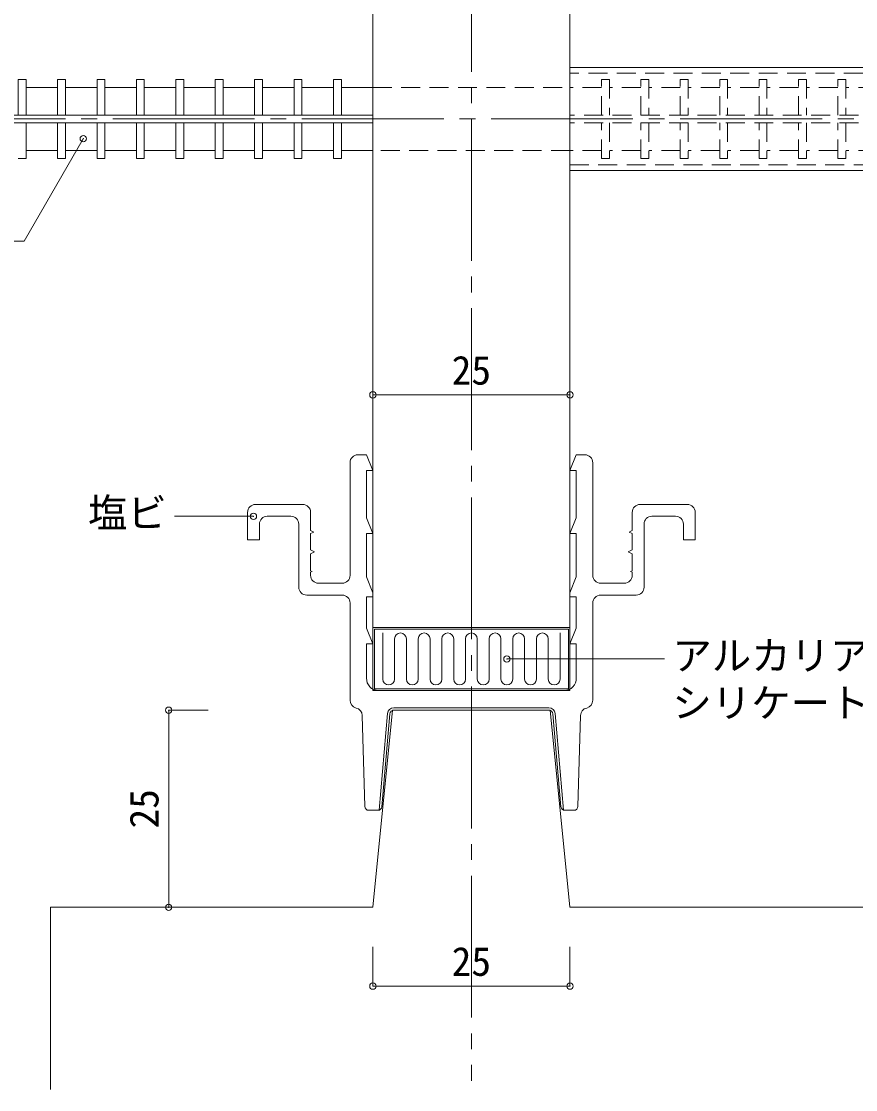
# Model space of a CAD drawing. Units: millimetres at full size, sheet at 1:2. Extents: x -891 to 891, y -194 to 194.
# Drawn here: x -760.5 to -654.6, y -122.9 to 12.7 of the extents above; entities that cross this region are included whole.
import ezdxf
from ezdxf.enums import TextEntityAlignment as Align

# ---------------------------------------------------------------- set-up
doc = ezdxf.new("R2010")
doc.units = ezdxf.units.MM
doc.header["$LTSCALE"] = 2
doc.header["$PDMODE"] = 32
doc.header["$PDSIZE"] = 0.8
doc.linetypes.add('CHAIN2', pattern=[12, 9, -1, 1, -1])
doc.linetypes.add('DASHED1', pattern=[1.8, 1.2, -0.6])
doc.layers.add('1-0_', color=5, linetype='Continuous', lineweight=9)
doc.styles.add('ＭＳ ゴシック', font='')
doc.styles.get('ＭＳ ゴシック').set_extended_font_data('MS Gothic')

msp = doc.modelspace()

# ---------------------------------------------------------------- linework, layer by layer
at = {"layer": '1-0_', "color": 6, "linetype": 'CHAIN2'}
for p, q in [((-703.39, 120.28), (-703.39, -121.72)), ((-820.89, 0.28), (-379.39, 0.28))]:
    msp.add_line(p, q, dxfattribs=at)
at = {"layer": '1-0_', "color": 4}
for p, q in [((-715.89, 72.78), (-715.89, -64.22)), ((-690.89, -64.22), (-690.89, 72.78)), ((-759.89, 4.28), (-755.89, 4.28)), ((-754.89, 4.28), (-750.89, 4.28)), ((-749.89, 4.28), (-745.89, 4.28)), ((-744.89, 4.28), (-740.89, 4.28)), ((-739.89, 4.28), (-735.89, 4.28)), ((-734.89, 4.28), (-730.89, 4.28)), ((-729.89, 4.28), (-725.89, 4.28)), ((-724.89, 4.28), (-720.89, 4.28)), ((-719.89, 4.28), (-715.89, 4.28)), ((-789.24, 0.78), (-715.89, 0.78)), ((-790.53, -0.22), (-715.89, -0.22)), ((-759.89, -3.72), (-755.89, -3.72)), ((-754.89, -3.72), (-750.89, -3.72)), ((-749.89, -3.72), (-745.89, -3.72)), ((-744.89, -3.72), (-740.89, -3.72)), ((-739.89, -3.72), (-735.89, -3.72)), ((-734.89, -3.72), (-730.89, -3.72)), ((-729.89, -3.72), (-725.89, -3.72)), ((-724.89, -3.72), (-720.89, -3.72)), ((-719.89, -3.72), (-715.89, -3.72)), ((-715.89, -64.22), (-690.89, -64.22))]:
    msp.add_line(p, q, dxfattribs=at)
at = {"layer": '1-0_', "color": 2}
for p, q in [((-487.39, 6.83), (-690.89, 6.83)), ((-690.89, -6.27), (-690.89, 6.83)), ((-690.89, -6.27), (-487.39, -6.27))]:
    msp.add_line(p, q, dxfattribs=at)
at = {"layer": '1-0_', "color": 2, "linetype": 'DASHED1'}
for p, q in [((-390.94, 6.08), (-690.89, 6.08)), ((-690.89, -5.52), (-390.94, -5.52))]:
    msp.add_line(p, q, dxfattribs=at)
at = {"layer": '1-0_'}
for p, q in [((-759.89, 0.78), (-759.89, 5.28)), ((-754.89, 0.78), (-754.89, 5.28)), ((-749.89, 0.78), (-749.89, 5.28)), ((-744.89, 0.78), (-744.89, 5.28)), ((-739.89, 0.78), (-739.89, 5.28)), ((-734.89, 0.78), (-734.89, 5.28)), ((-729.89, 0.78), (-729.89, 5.28)), ((-724.89, 0.78), (-724.89, 5.28)), ((-719.89, 0.78), (-719.89, 5.28)), ((-759.89, -4.72), (-759.89, -0.22)), ((-755.89, -0.22), (-755.89, -4.72)), ((-754.89, -4.72), (-754.89, -0.22)), ((-750.89, -0.22), (-750.89, -4.72)), ((-749.89, -4.72), (-749.89, -0.22)), ((-745.89, -0.22), (-745.89, -4.72)), ((-744.89, -4.72), (-744.89, -0.22)), ((-740.89, -0.22), (-740.89, -4.72)), ((-739.89, -4.72), (-739.89, -0.22)), ((-735.89, -0.22), (-735.89, -4.72)), ((-734.89, -4.72), (-734.89, -0.22)), ((-730.89, -0.22), (-730.89, -4.72)), ((-729.89, -4.72), (-729.89, -0.22)), ((-725.89, -0.22), (-725.89, -4.72)), ((-724.89, -4.72), (-724.89, -0.22)), ((-720.89, -0.22), (-720.89, -4.72)), ((-719.89, -4.72), (-719.89, -0.22)), ((-760.89, -4.72), (-759.89, -4.72)), ((-755.89, -4.72), (-754.89, -4.72)), ((-750.89, -4.72), (-749.89, -4.72)), ((-745.89, -4.72), (-744.89, -4.72)), ((-740.89, -4.72), (-739.89, -4.72)), ((-735.89, -4.72), (-734.89, -4.72)), ((-730.89, -4.72), (-729.89, -4.72)), ((-725.89, -4.72), (-724.89, -4.72)), ((-720.89, -4.72), (-719.89, -4.72)), ((-714.64, -64.92), (-714.64, -70.77)), ((-692.14, -64.92), (-692.14, -70.77)), ((-713.14, -65.67), (-713.14, -70.77)), ((-711.64, -65.67), (-711.64, -70.77)), ((-710.14, -65.67), (-710.14, -70.77)), ((-708.64, -65.67), (-708.64, -70.77)), ((-707.14, -65.67), (-707.14, -70.77)), ((-705.64, -65.67), (-705.64, -70.77)), ((-704.14, -65.67), (-704.14, -70.77)), ((-702.64, -65.67), (-702.64, -70.77)), ((-701.14, -65.67), (-701.14, -70.77)), ((-699.64, -65.67), (-699.64, -70.77)), ((-698.14, -65.67), (-698.14, -70.77)), ((-696.64, -65.67), (-696.64, -70.77)), ((-695.14, -65.67), (-695.14, -70.77)), ((-693.64, -65.67), (-693.64, -70.77))]:
    msp.add_line(p, q, dxfattribs=at)
at = {"layer": '1-0_', "color": 4, "linetype": 'DASHED1'}
for p, q in [((-715.89, 4.28), (-690.89, 4.28)), ((-686.89, 4.28), (-690.89, 4.28)), ((-681.89, 4.28), (-685.89, 4.28)), ((-676.89, 4.28), (-680.89, 4.28)), ((-671.89, 4.28), (-675.89, 4.28)), ((-666.89, 4.28), (-670.89, 4.28)), ((-661.89, 4.28), (-665.89, 4.28)), ((-656.89, 4.28), (-660.89, 4.28)), ((-651.89, 4.28), (-655.89, 4.28)), ((-441.89, 0.78), (-690.89, 0.78)), ((-441.89, -0.22), (-690.89, -0.22)), ((-690.89, -3.72), (-715.89, -3.72)), ((-686.89, -3.72), (-690.89, -3.72)), ((-681.89, -3.72), (-685.89, -3.72)), ((-676.89, -3.72), (-680.89, -3.72)), ((-671.89, -3.72), (-675.89, -3.72)), ((-666.89, -3.72), (-670.89, -3.72)), ((-661.89, -3.72), (-665.89, -3.72)), ((-656.89, -3.72), (-660.89, -3.72)), ((-651.89, -3.72), (-655.89, -3.72))]:
    msp.add_line(p, q, dxfattribs=at)
at = {"layer": '1-0_', "linetype": 'DASHED1'}
for p, q in [((-686.89, 0.78), (-686.89, 5.28)), ((-681.89, 0.78), (-681.89, 5.28)), ((-676.89, 0.78), (-676.89, 5.28)), ((-671.89, 0.78), (-671.89, 5.28)), ((-666.89, 0.78), (-666.89, 5.28)), ((-661.89, 0.78), (-661.89, 5.28)), ((-656.89, 0.78), (-656.89, 5.28)), ((-686.89, -4.72), (-686.89, -0.22)), ((-685.89, -0.22), (-685.89, -4.72)), ((-681.89, -4.72), (-681.89, -0.22)), ((-680.89, -0.22), (-680.89, -4.72)), ((-676.89, -4.72), (-676.89, -0.22)), ((-675.89, -0.22), (-675.89, -4.72)), ((-671.89, -4.72), (-671.89, -0.22)), ((-670.89, -0.22), (-670.89, -4.72)), ((-666.89, -4.72), (-666.89, -0.22)), ((-665.89, -0.22), (-665.89, -4.72)), ((-661.89, -4.72), (-661.89, -0.22)), ((-660.89, -0.22), (-660.89, -4.72)), ((-656.89, -4.72), (-656.89, -0.22)), ((-655.89, -0.22), (-655.89, -4.72)), ((-685.89, -4.72), (-686.89, -4.72)), ((-680.89, -4.72), (-681.89, -4.72)), ((-675.89, -4.72), (-676.89, -4.72)), ((-670.89, -4.72), (-671.89, -4.72)), ((-665.89, -4.72), (-666.89, -4.72)), ((-660.89, -4.72), (-661.89, -4.72)), ((-655.89, -4.72), (-656.89, -4.72))]:
    msp.add_line(p, q, dxfattribs=at)
at = {"layer": '1-0_', "color": 7}
for p, q in [((-752.64, -2.22), (-760.14, -15.21)), ((-760.14, -15.21), (-770.14, -15.21)), ((-715.89, -34.72), (-690.89, -34.72)), ((-718.79, -57.619), (-718.79, -43.319)), ((-717.79, -42.319), (-716.69, -42.319)), ((-716.69, -42.319), (-715.89, -44.319)), ((-690.09, -42.319), (-690.89, -44.319)), ((-688.99, -42.319), (-690.09, -42.319)), ((-687.99, -57.619), (-687.99, -43.319)), ((-716.69, -44.319), (-715.89, -44.319)), ((-716.69, -44.319), (-716.69, -50.319)), ((-690.09, -44.319), (-690.89, -44.319)), ((-690.09, -44.319), (-690.09, -50.319)), ((-730.79, -48.619), (-724.79, -48.619)), ((-675.99, -48.619), (-681.99, -48.619)), ((-741.04, -50.119), (-731.04, -50.119)), ((-731.79, -49.619), (-731.79, -53.119)), ((-729.29, -50.119), (-726.29, -50.119)), ((-723.79, -49.619), (-723.79, -51.919)), ((-682.99, -49.619), (-682.99, -51.919)), ((-677.49, -50.119), (-680.49, -50.119)), ((-674.99, -49.619), (-674.99, -53.119)), ((-730.29, -51.119), (-730.29, -53.119)), ((-725.29, -59.119), (-725.29, -51.119)), ((-716.69, -50.319), (-715.89, -52.319)), ((-690.09, -50.319), (-690.89, -52.319)), ((-681.49, -59.119), (-681.49, -51.119)), ((-676.49, -51.119), (-676.49, -53.119)), ((-723.79, -51.919), (-723.39, -52.119)), ((-723.79, -52.319), (-723.39, -52.119)), ((-723.79, -54.369), (-723.79, -52.319)), ((-716.69, -52.319), (-715.89, -52.319)), ((-716.69, -52.319), (-716.69, -57.819)), ((-690.09, -52.319), (-690.89, -52.319)), ((-690.09, -52.319), (-690.09, -57.819)), ((-682.99, -51.919), (-683.39, -52.119)), ((-682.99, -52.319), (-683.39, -52.119)), ((-682.99, -54.369), (-682.99, -52.319)), ((-730.29, -53.119), (-731.79, -53.119)), ((-676.49, -53.119), (-674.99, -53.119)), ((-723.79, -54.369), (-723.29, -54.619)), ((-723.79, -54.869), (-723.29, -54.619)), ((-723.79, -57.019), (-723.79, -54.869)), ((-682.99, -54.369), (-683.49, -54.619)), ((-682.99, -54.869), (-683.49, -54.619)), ((-682.99, -57.019), (-682.99, -54.869)), ((-723.79, -57.019), (-723.59, -57.119)), ((-723.79, -57.219), (-723.59, -57.119)), ((-723.79, -57.619), (-723.79, -57.219)), ((-716.69, -57.819), (-715.89, -59.819)), ((-690.09, -57.819), (-690.89, -59.819)), ((-682.99, -57.019), (-683.19, -57.119)), ((-682.99, -57.219), (-683.19, -57.119)), ((-682.99, -57.619), (-682.99, -57.219)), ((-719.79, -58.619), (-722.79, -58.619)), ((-686.99, -58.619), (-683.99, -58.619)), ((-719.79, -60.119), (-724.29, -60.119)), ((-716.69, -60.319), (-716.69, -64.319)), ((-690.09, -60.319), (-690.09, -64.319)), ((-686.99, -60.119), (-682.49, -60.119)), ((-718.79, -73.473), (-718.79, -61.119)), ((-687.99, -73.473), (-687.99, -61.119)), ((-716.69, -64.319), (-715.89, -66.319)), ((-690.09, -64.319), (-690.89, -66.319)), ((-716.69, -66.319), (-715.89, -66.319)), ((-716.69, -70.652), (-716.69, -66.319)), ((-690.09, -66.319), (-690.89, -66.319)), ((-690.09, -70.652), (-690.09, -66.319)), ((-678.89, -68.22), (-698.89, -68.22)), ((-715.192, -72.22), (-703.39, -72.22)), ((-715.192, -72.22), (-705.89, -72.22)), ((-691.588, -72.22), (-703.39, -72.22)), ((-691.588, -72.22), (-700.89, -72.22)), ((-713.231, -74.42), (-703.39, -74.42)), ((-703.39, -74.42), (-713.231, -74.42)), ((-703.39, -74.42), (-693.549, -74.42)), ((-693.549, -74.42), (-703.39, -74.42)), ((-741.79, -74.72), (-736.79, -74.72)), ((-741.79, -99.72), (-741.79, -74.72)), ((-717.23, -75.392), (-716.904, -86.934)), ((-713.39, -74.72), (-715.89, -99.72)), ((-714.028, -75.151), (-715.089, -87.394)), ((-714.75, -86.963), (-713.73, -75.177)), ((-693.39, -74.72), (-713.39, -74.72)), ((-713.231, -74.72), (-693.549, -74.72)), ((-690.89, -99.72), (-693.39, -74.72)), ((-693.05, -75.177), (-692.03, -86.963)), ((-692.752, -75.151), (-691.691, -87.394)), ((-689.55, -75.392), (-689.876, -86.934)), ((-716.404, -87.42), (-715.249, -87.42)), ((-690.376, -87.42), (-691.531, -87.42)), ((-756.79, -99.72), (-756.79, -122.853)), ((-715.89, -99.72), (-756.79, -99.72)), ((-741.79, -99.72), (-736.79, -99.72)), ((-359.89, -99.72), (-690.89, -99.72)), ((-715.89, -109.72), (-715.89, -104.72)), ((-690.89, -109.72), (-690.89, -104.72)), ((-715.89, -109.72), (-690.89, -109.72))]:
    msp.add_line(p, q, dxfattribs=at)
at = {"layer": '1-0_', "color": 3}
for p, q in [((-691.09, -64.42), (-715.69, -64.42)), ((-691.09, -72.02), (-691.09, -64.42))]:
    msp.add_line(p, q, dxfattribs=at)
at = {"layer": '1-0_'}
for points in [[(-759.89, 5.28), (-760.89, 5.28), (-760.89, 0.78)], [(-754.89, 5.28), (-755.89, 5.28), (-755.89, 0.78)], [(-749.89, 5.28), (-750.89, 5.28), (-750.89, 0.78)], [(-744.89, 5.28), (-745.89, 5.28), (-745.89, 0.78)], [(-739.89, 5.28), (-740.89, 5.28), (-740.89, 0.78)], [(-734.89, 5.28), (-735.89, 5.28), (-735.89, 0.78)], [(-729.89, 5.28), (-730.89, 5.28), (-730.89, 0.78)], [(-724.89, 5.28), (-725.89, 5.28), (-725.89, 0.78)], [(-719.89, 5.28), (-720.89, 5.28), (-720.89, 0.78)]]:
    msp.add_lwpolyline(points, dxfattribs=at)
at = {"layer": '1-0_', "linetype": 'DASHED1'}
for points in [[(-686.89, 5.28), (-685.89, 5.28), (-685.89, 0.78)], [(-681.89, 5.28), (-680.89, 5.28), (-680.89, 0.78)], [(-676.89, 5.28), (-675.89, 5.28), (-675.89, 0.78)], [(-671.89, 5.28), (-670.89, 5.28), (-670.89, 0.78)], [(-666.89, 5.28), (-665.89, 5.28), (-665.89, 0.78)], [(-661.89, 5.28), (-660.89, 5.28), (-660.89, 0.78)], [(-656.89, 5.28), (-655.89, 5.28), (-655.89, 0.78)]]:
    msp.add_lwpolyline(points, dxfattribs=at)
at = {"layer": '1-0_', "color": 7}
for points in [[(-716.69, -60.319), (-715.89, -60.319), (-715.89, -59.819)], [(-690.09, -60.319), (-690.89, -60.319), (-690.89, -59.819)]]:
    msp.add_lwpolyline(points, dxfattribs=at)
at = {"layer": '1-0_', "color": 3}
msp.add_lwpolyline([(-715.89, -72.22), (-690.89, -72.22), (-690.89, -64.22), (-715.89, -64.22)], close=True, dxfattribs=at)
msp.add_lwpolyline([(-715.69, -64.42), (-715.69, -72.02), (-691.09, -72.02)], dxfattribs=at)
at = {"layer": '1-0_', "color": 7}
for centre, radius, start, end in [((-717.79, -43.319), 1, 90, 180), ((-688.99, -43.319), 1, 360, 90), ((-730.79, -49.619), 1, 90, 180), ((-724.79, -49.619), 1, 0, 90), ((-681.99, -49.619), 1, 90, 180), ((-675.99, -49.619), 1, 360, 90), ((-729.29, -51.119), 1, 90, 180), ((-726.29, -51.119), 1, 0, 90), ((-680.49, -51.119), 1, 90, 180), ((-677.49, -51.119), 1, 360, 90), ((-722.79, -57.619), 1, 180, 270), ((-719.79, -57.619), 1, 270, 0), ((-686.99, -57.619), 1, 180, 270), ((-683.99, -57.619), 1, 270, 360), ((-724.29, -59.119), 1, 180, 270), ((-682.49, -59.119), 1, 270, 360), ((-719.79, -61.119), 1, 0, 90), ((-686.99, -61.119), 1, 90, 180), ((-715.192, -70.72), 1.5, 177.39824, 270), ((-691.588, -70.72), 1.5, 270, 2.60176), ((-717.768, -73.451), 1.022, 180.78455, 255.51685), ((-718.229, -75.42), 1, 1.61676, 78.12443), ((-713.231, -75.22), 0.8, 90, 175.04973), ((-693.549, -75.22), 0.8, 4.95027, 90), ((-688.551, -75.42), 1, 101.87557, 178.38324), ((-689.012, -73.451), 1.022, 284.48315, 359.21545), ((-713.231, -75.22), 0.5, 90, 175.04973), ((-693.549, -75.22), 0.5, 4.95027, 90), ((-716.404, -86.92), 0.5, 181.61676, 270), ((-715.249, -86.92), 0.5, 270, 355.04973), ((-691.531, -86.92), 0.5, 184.95027, 270), ((-690.376, -86.92), 0.5, 270, 358.38324)]:
    msp.add_arc(centre, radius, start, end, dxfattribs=at)
at = {"layer": '1-0_'}
for centre, start, end in [((-712.39, -65.67), 0, 180), ((-709.39, -65.67), 0, 180), ((-706.39, -65.67), 0, 180), ((-703.39, -65.67), 0, 180), ((-700.39, -65.67), 0, 180), ((-697.39, -65.67), 0, 180), ((-694.39, -65.67), 0, 180), ((-713.89, -70.77), 180, 0), ((-710.89, -70.77), 180, 0), ((-707.89, -70.77), 180, 0), ((-704.89, -70.77), 180, 0), ((-701.89, -70.77), 180, 0), ((-698.89, -70.77), 180, 0), ((-695.89, -70.77), 180, 0), ((-692.89, -70.77), 180, 0)]:
    msp.add_arc(centre, 0.75, start, end, dxfattribs=at)
at = {"layer": '1-0_', "color": 2}
for p in [(-752.64, -2.22), (-731.04, -50.119), (-698.89, -68.22)]:
    msp.add_point(p, dxfattribs=at)
at = {"layer": '1-0_', "color": 7}
for p in [(-715.89, -34.72), (-690.89, -34.72), (-741.79, -74.72), (-741.79, -99.72), (-715.89, -109.72), (-690.89, -109.72)]:
    msp.add_point(p, dxfattribs=at)

# ---------------------------------------------------------------- texts
at = {"layer": '1-0_', "color": 7, "style": 'ＭＳ ゴシック'}
for s, p in [('25', (-705.89, -34.52)), ('塩ビ', (-752.04, -52.619)), ('アルカリアース', (-677.89, -70.72)), ('シリケートウール', (-677.89, -76.72)), ('25', (-705.89, -109.52))]:
    msp.add_text(s, height=3.666, dxfattribs=at).set_placement(p, align=Align.BOTTOM_LEFT)
msp.add_text('25', height=3.666, rotation=90, dxfattribs=at).set_placement((-741.99, -89.72), align=Align.BOTTOM_LEFT)

doc.saveas('drawing.dxf')
